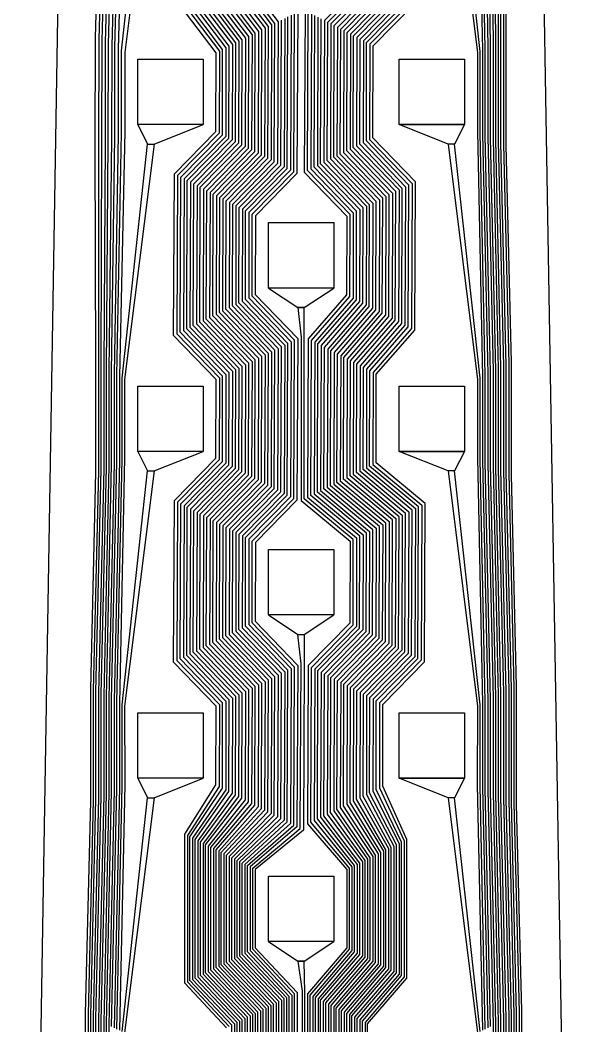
# Model space of a CAD drawing. Header units: inches. Extents: x 115980 to 170179, y 57000 to 74333.
# Drawn here: x 160086.4 to 160172.4, y 73555.2 to 73709.1 of the extents above; entities that cross this region are included whole.
import ezdxf

# ---------------------------------------------------------------- set-up
doc = ezdxf.new("R2010")
doc.units = ezdxf.units.IN
doc.header["$MEASUREMENT"] = 0
for name, color, linetype in [('metal', 221, 'Continuous'), ('nitride window', 40, 'Continuous'), ('profile', 140, 'Continuous')]:
    doc.layers.add(name, color=color, linetype=linetype)

msp = doc.modelspace()

# ---------------------------------------------------------------- linework, layer by layer
at = {"layer": 'metal'}
for points in [[(160101.41, 73741.62), (160100.44, 73705.18), (160100.41, 73691.12), (160100.01, 73655.32), (160100.01, 73640.92), (160099.21, 73605.72), (160099.21, 73590.52), (160098.41, 73556.12), (160098.41, 73540.12), (160097.61, 73506.52), (160097.61, 73489.72), (160096.81, 73456.92), (160096.81, 73439.32), (160095.21, 73407.72), (160095.21, 73388.52), (160095.21, 73357.72), (160095.21, 73338.52), (160094.41, 73308.12), (160094.41, 73288.12), (160093.61, 73258.52), (160093.61, 73237.72)], [(160094.01, 73237.92), (160094.01, 73258.32), (160094.81, 73288.32), (160094.81, 73307.92), (160095.61, 73338.72), (160095.61, 73357.52), (160095.61, 73388.72), (160095.61, 73407.52), (160097.21, 73439.52), (160097.21, 73456.72), (160098.01, 73489.92), (160098.01, 73506.32), (160098.81, 73540.32), (160098.81, 73555.92), (160099.61, 73590.72), (160099.61, 73605.52), (160100.41, 73641.12), (160100.41, 73655.12), (160100.91, 73691.37), (160100.93, 73704.92), (160101.91, 73741.87)], [(160102.42, 73742.12), (160101.43, 73704.66), (160101.41, 73691.62), (160100.81, 73654.92), (160100.81, 73641.32), (160100.01, 73605.32), (160100.01, 73590.92), (160099.21, 73555.72), (160099.21, 73540.52), (160098.41, 73506.12), (160098.41, 73490.12), (160097.61, 73456.52), (160097.61, 73439.72), (160096.01, 73407.32), (160096.01, 73388.92), (160096.01, 73357.32), (160096.01, 73338.92), (160095.21, 73307.72), (160095.21, 73288.52), (160094.41, 73258.12), (160094.41, 73238.12)], [(160156.39, 73742.12), (160157.21, 73704.52), (160157.21, 73691.72), (160158.01, 73654.92), (160158.01, 73641.32), (160158.81, 73605.32), (160158.81, 73590.92), (160159.61, 73555.72), (160159.61, 73540.52), (160160.41, 73506.12), (160160.41, 73490.12), (160161.21, 73456.52), (160161.21, 73439.72), (160162.81, 73407.32), (160162.81, 73388.92), (160162.81, 73357.32), (160162.81, 73338.92), (160163.61, 73307.72), (160163.61, 73288.52), (160164.41, 73258.12), (160164.41, 73238.12)], [(160164.81, 73237.92), (160164.81, 73258.32), (160164.01, 73288.32), (160164.01, 73307.92), (160163.21, 73338.72), (160163.21, 73357.52), (160163.21, 73388.72), (160163.21, 73407.52), (160161.61, 73439.52), (160161.61, 73456.72), (160160.81, 73489.92), (160160.81, 73506.32), (160160.01, 73540.32), (160160.01, 73555.92), (160159.21, 73590.72), (160159.21, 73605.52), (160158.41, 73641.12), (160158.41, 73655.12), (160157.61, 73691.52), (160157.61, 73704.72), (160156.91, 73741.87)], [(160157.41, 73741.62), (160158.01, 73704.92), (160158.01, 73691.32), (160158.81, 73655.32), (160158.81, 73640.92), (160159.61, 73605.72), (160159.61, 73590.52), (160160.41, 73556.12), (160160.41, 73540.12), (160161.21, 73506.52), (160161.21, 73489.72), (160162.01, 73456.92), (160162.01, 73439.32), (160163.61, 73407.72), (160163.61, 73388.52), (160163.61, 73357.72), (160163.61, 73338.52), (160164.41, 73308.12), (160164.41, 73288.12), (160165.21, 73258.52), (160165.21, 73237.72)], [(160091.61, 73236.72), (160091.61, 73259.52), (160092.41, 73287.12), (160092.41, 73309.12), (160093.21, 73337.52), (160093.21, 73358.72), (160093.21, 73387.52), (160093.21, 73408.72), (160094.81, 73438.32), (160094.81, 73457.92), (160095.61, 73488.72), (160095.61, 73507.52), (160096.41, 73539.12), (160096.41, 73557.12), (160097.21, 73589.52), (160097.21, 73606.72), (160098.01, 73639.92), (160098.01, 73656.32), (160097.91, 73689.87), (160097.96, 73706.46), (160098.91, 73740.37)], [(160099.41, 73740.62), (160098.45, 73706.21), (160098.41, 73690.12), (160098.41, 73656.12), (160098.41, 73640.12), (160097.61, 73606.52), (160097.61, 73589.72), (160096.81, 73556.92), (160096.81, 73539.32), (160096.01, 73507.32), (160096.01, 73488.92), (160095.21, 73457.72), (160095.21, 73438.52), (160093.61, 73408.52), (160093.61, 73387.72), (160093.61, 73358.52), (160093.61, 73337.72), (160092.81, 73308.92), (160092.81, 73287.32), (160092.01, 73259.32), (160092.01, 73236.92)], [(160092.41, 73237.12), (160092.41, 73259.12), (160093.21, 73287.52), (160093.21, 73308.72), (160094.01, 73337.92), (160094.01, 73358.32), (160094.01, 73387.92), (160094.01, 73408.32), (160095.61, 73438.72), (160095.61, 73457.52), (160096.41, 73489.12), (160096.41, 73507.12), (160097.21, 73539.52), (160097.21, 73556.72), (160098.01, 73589.92), (160098.01, 73606.32), (160098.81, 73640.32), (160098.81, 73655.92), (160098.91, 73690.37), (160098.95, 73705.95), (160099.91, 73740.87)], [(160100.41, 73741.12), (160099.44, 73705.69), (160099.41, 73690.62), (160099.21, 73655.72), (160099.21, 73640.52), (160098.41, 73606.12), (160098.41, 73590.12), (160097.61, 73556.52), (160097.61, 73539.72), (160096.81, 73506.92), (160096.81, 73489.32), (160096.01, 73457.32), (160096.01, 73438.92), (160094.41, 73408.12), (160094.41, 73388.12), (160094.41, 73358.12), (160094.41, 73338.12), (160093.61, 73308.52), (160093.61, 73287.72), (160092.81, 73258.92), (160092.81, 73237.32)], [(160093.21, 73237.52), (160093.21, 73258.72), (160094.01, 73287.92), (160094.01, 73308.32), (160094.81, 73338.32), (160094.81, 73357.92), (160094.81, 73388.32), (160094.81, 73407.92), (160096.41, 73439.12), (160096.41, 73457.12), (160097.21, 73489.52), (160097.21, 73506.72), (160098.01, 73539.92), (160098.01, 73556.32), (160098.81, 73590.32), (160098.81, 73605.92), (160099.61, 73640.72), (160099.61, 73655.52), (160099.91, 73690.87), (160099.94, 73705.43), (160100.91, 73741.37)], [(160094.81, 73238.32), (160094.81, 73257.92), (160095.61, 73288.72), (160095.61, 73307.52), (160096.41, 73339.12), (160096.41, 73357.12), (160096.41, 73389.12), (160096.41, 73407.12), (160098.01, 73439.92), (160098.01, 73456.32), (160098.81, 73490.32), (160098.81, 73505.92), (160099.61, 73540.72), (160099.61, 73555.52), (160100.41, 73591.12), (160100.41, 73605.12), (160101.21, 73641.52), (160101.21, 73654.72), (160101.91, 73691.87), (160101.93, 73704.4), (160105.91, 73740.12)], [(160106.91, 73740.12), (160102.42, 73704.15), (160102.42, 73692.12), (160101.61, 73654.52), (160101.61, 73641.72), (160100.81, 73604.92), (160100.81, 73591.32), (160100.01, 73555.32), (160100.01, 73540.92), (160099.21, 73505.72), (160099.21, 73490.52), (160098.41, 73456.12), (160098.41, 73440.12), (160096.81, 73406.92), (160096.81, 73389.32), (160096.81, 73356.92), (160096.81, 73339.32), (160096.01, 73307.32), (160096.01, 73288.92), (160095.21, 73257.72), (160095.21, 73238.52)], [(160151.91, 73740.12), (160156.41, 73704.12), (160156.41, 73692.12), (160157.21, 73654.52), (160157.21, 73641.72), (160158.01, 73604.92), (160158.01, 73591.32), (160158.81, 73555.32), (160158.81, 73540.92), (160159.61, 73505.72), (160159.61, 73490.52), (160160.41, 73456.12), (160160.41, 73440.12), (160162.01, 73406.92), (160162.01, 73389.32), (160162.01, 73356.92), (160162.01, 73339.32), (160162.81, 73307.32), (160162.81, 73288.92), (160163.61, 73257.72), (160163.61, 73238.52)], [(160164.01, 73238.32), (160164.01, 73257.92), (160163.21, 73288.72), (160163.21, 73307.52), (160162.41, 73339.12), (160162.41, 73357.12), (160162.41, 73389.12), (160162.41, 73407.12), (160160.81, 73439.92), (160160.81, 73456.32), (160160.01, 73490.32), (160160.01, 73505.92), (160159.21, 73540.72), (160159.21, 73555.52), (160158.41, 73591.12), (160158.41, 73605.12), (160157.61, 73641.52), (160157.61, 73654.72), (160156.81, 73691.92), (160156.81, 73704.32), (160152.91, 73740.12)], [(160165.61, 73237.52), (160165.61, 73258.72), (160164.81, 73287.92), (160164.81, 73308.32), (160164.01, 73338.32), (160164.01, 73357.92), (160164.01, 73388.32), (160164.01, 73407.92), (160162.41, 73439.12), (160162.41, 73457.12), (160161.61, 73489.52), (160161.61, 73506.72), (160160.81, 73539.92), (160160.81, 73556.32), (160160.01, 73590.32), (160160.01, 73605.92), (160159.21, 73640.72), (160159.21, 73655.52), (160158.41, 73691.12), (160158.41, 73705.12), (160157.91, 73741.37)], [(160158.41, 73741.12), (160158.81, 73705.32), (160158.81, 73690.92), (160159.61, 73655.72), (160159.61, 73640.52), (160160.41, 73606.12), (160160.41, 73590.12), (160161.21, 73556.52), (160161.21, 73539.72), (160162.01, 73506.92), (160162.01, 73489.32), (160162.81, 73457.32), (160162.81, 73438.92), (160164.41, 73408.12), (160164.41, 73388.12), (160164.41, 73358.12), (160164.41, 73338.12), (160165.21, 73308.52), (160165.21, 73287.72), (160166.01, 73258.92), (160166.01, 73237.32)], [(160166.41, 73237.12), (160166.41, 73259.12), (160165.61, 73287.52), (160165.61, 73308.72), (160164.81, 73337.92), (160164.81, 73358.32), (160164.81, 73387.92), (160164.81, 73408.32), (160163.21, 73438.72), (160163.21, 73457.52), (160162.41, 73489.12), (160162.41, 73507.12), (160161.61, 73539.52), (160161.61, 73556.72), (160160.81, 73589.92), (160160.81, 73606.32), (160160.01, 73640.32), (160160.01, 73655.92), (160159.21, 73690.72), (160159.21, 73705.52), (160158.91, 73740.87)], [(160159.41, 73740.62), (160159.61, 73705.72), (160159.61, 73690.52), (160160.41, 73656.12), (160160.41, 73640.12), (160161.21, 73606.52), (160161.21, 73589.72), (160162.01, 73556.92), (160162.01, 73539.32), (160162.81, 73507.32), (160162.81, 73488.92), (160163.61, 73457.72), (160163.61, 73438.52), (160165.21, 73408.52), (160165.21, 73387.72), (160165.21, 73358.52), (160165.21, 73337.72), (160166.01, 73308.92), (160166.01, 73287.32), (160166.81, 73259.32), (160166.81, 73236.92)], [(160167.21, 73236.72), (160167.21, 73259.52), (160166.41, 73287.12), (160166.41, 73309.12), (160165.61, 73337.52), (160165.61, 73358.72), (160165.61, 73387.52), (160165.61, 73408.72), (160164.01, 73438.32), (160164.01, 73457.92), (160163.21, 73488.72), (160163.21, 73507.52), (160162.41, 73539.12), (160162.41, 73557.12), (160161.61, 73589.52), (160161.61, 73606.72), (160160.81, 73639.92), (160160.81, 73656.32), (160160.01, 73690.32), (160160.01, 73705.92), (160159.91, 73740.37)], [(160160.41, 73740.12), (160160.41, 73706.12), (160160.41, 73690.12), (160161.21, 73656.52), (160161.21, 73639.72), (160162.01, 73606.92), (160162.01, 73589.32), (160162.81, 73557.32), (160162.81, 73538.92), (160163.61, 73507.72), (160163.61, 73488.52), (160164.41, 73458.12), (160164.41, 73438.12), (160166.01, 73408.92), (160166.01, 73387.32), (160166.01, 73358.92), (160166.01, 73337.32), (160166.81, 73309.32), (160166.81, 73286.92), (160167.61, 73259.72), (160167.61, 73236.52)], [(160168.01, 73236.32), (160168.01, 73259.92), (160167.21, 73286.72), (160167.21, 73309.52), (160166.41, 73337.12), (160166.41, 73359.12), (160166.41, 73387.12), (160166.41, 73409.12), (160164.81, 73437.92), (160164.81, 73458.32), (160164.01, 73488.32), (160164.01, 73507.92), (160163.21, 73538.72), (160163.21, 73557.52), (160162.41, 73589.12), (160162.41, 73607.12), (160161.61, 73639.52), (160161.61, 73656.72), (160160.81, 73689.92), (160160.81, 73706.32), (160160.91, 73739.87)], [(160124.41, 73538.12), (160124.41, 73558.12), (160118.01, 73564.92), (160118.01, 73581.32), (160124.33, 73587.97), (160124.41, 73608.12), (160117.91, 73614.87), (160117.96, 73631.46), (160124.33, 73637.97), (160124.41, 73658.12), (160117.91, 73664.87), (160117.96, 73681.46), (160124.33, 73687.97), (160124.41, 73708.12), (160118.91, 73715.37)], [(160119.41, 73715.62), (160124.91, 73708.37), (160124.83, 73687.71), (160118.45, 73681.21), (160118.41, 73665.12), (160124.91, 73658.37), (160124.83, 73637.71), (160118.45, 73631.21), (160118.41, 73615.12), (160124.91, 73608.37), (160124.83, 73587.71), (160118.41, 73581.12), (160118.41, 73565.12), (160124.81, 73558.32), (160124.81, 73537.92)], [(160125.21, 73537.72), (160125.21, 73558.52), (160118.81, 73565.32), (160118.81, 73580.92), (160125.32, 73587.45), (160125.41, 73608.62), (160118.91, 73615.37), (160118.95, 73630.95), (160125.32, 73637.45), (160125.41, 73658.62), (160118.91, 73665.37), (160118.95, 73680.95), (160125.32, 73687.45), (160125.41, 73708.62), (160119.91, 73715.87)], [(160120.41, 73716.12), (160125.91, 73708.87), (160125.82, 73687.19), (160119.44, 73680.69), (160119.41, 73665.62), (160125.91, 73658.87), (160125.82, 73637.19), (160119.44, 73630.69), (160119.41, 73615.62), (160125.91, 73608.87), (160125.82, 73587.19), (160119.21, 73580.72), (160119.21, 73565.52), (160125.61, 73558.72), (160125.61, 73537.52)], [(160139.37, 73715.54), (160132.99, 73709.04), (160132.91, 73687.37), (160139.41, 73680.62), (160139.37, 73665.54), (160133.49, 73658.78), (160133.41, 73637.62), (160140.91, 73631.37), (160140.86, 73614.77), (160134.48, 73608.27), (160134.41, 73588.12), (160139.61, 73580.72), (160139.61, 73565.52), (160133.61, 73558.52), (160133.61, 73537.72)], [(160122.01, 73539.32), (160122.01, 73556.92), (160115.61, 73563.72), (160115.61, 73582.52), (160121.35, 73589.51), (160121.41, 73606.62), (160114.91, 73613.37), (160114.98, 73633.01), (160121.35, 73639.51), (160121.41, 73656.62), (160114.91, 73663.37), (160114.98, 73683.01), (160121.35, 73689.51), (160121.41, 73706.62), (160115.91, 73713.87)], [(160116.41, 73714.12), (160121.91, 73706.87), (160121.85, 73689.25), (160115.48, 73682.75), (160115.41, 73663.62), (160121.91, 73656.87), (160121.85, 73639.25), (160115.48, 73632.75), (160115.41, 73613.62), (160121.91, 73606.87), (160121.85, 73589.25), (160116.01, 73582.32), (160116.01, 73563.92), (160122.41, 73557.12), (160122.41, 73539.12)], [(160122.81, 73538.92), (160122.81, 73557.32), (160116.41, 73564.12), (160116.41, 73582.12), (160122.34, 73589), (160122.41, 73607.12), (160115.91, 73613.87), (160115.97, 73632.49), (160122.34, 73639), (160122.41, 73657.12), (160115.91, 73663.87), (160115.97, 73682.49), (160122.34, 73689), (160122.41, 73707.12), (160116.91, 73714.37)], [(160117.41, 73714.62), (160122.91, 73707.37), (160122.84, 73688.74), (160116.47, 73682.24), (160116.41, 73664.12), (160122.91, 73657.37), (160122.84, 73638.74), (160116.47, 73632.24), (160116.41, 73614.12), (160122.91, 73607.37), (160122.84, 73588.74), (160116.81, 73581.92), (160116.81, 73564.32), (160123.21, 73557.52), (160123.21, 73538.72)], [(160123.61, 73538.52), (160123.61, 73557.72), (160117.21, 73564.52), (160117.21, 73581.72), (160123.34, 73588.48), (160123.41, 73607.62), (160116.91, 73614.37), (160116.96, 73631.98), (160123.34, 73638.48), (160123.41, 73657.62), (160116.91, 73664.37), (160116.96, 73681.98), (160123.34, 73688.48), (160123.41, 73707.62), (160117.91, 73714.87)], [(160118.41, 73715.12), (160123.91, 73707.87), (160123.83, 73688.22), (160117.46, 73681.72), (160117.41, 73664.62), (160123.91, 73657.87), (160123.83, 73638.22), (160117.46, 73631.72), (160117.41, 73614.62), (160123.91, 73607.87), (160123.83, 73588.22), (160117.61, 73581.52), (160117.61, 73564.72), (160124.01, 73557.92), (160124.01, 73538.32)], [(160134.01, 73537.92), (160134.01, 73558.32), (160140.01, 73565.32), (160140.01, 73580.92), (160134.91, 73588.37), (160134.98, 73608.01), (160141.35, 73614.51), (160141.41, 73631.62), (160133.91, 73637.87), (160133.99, 73658.53), (160139.86, 73665.28), (160139.91, 73680.87), (160133.41, 73687.62), (160133.49, 73708.78), (160139.86, 73715.28)], [(160140.36, 73715.03), (160133.99, 73708.53), (160133.91, 73687.87), (160140.41, 73681.12), (160140.36, 73665.03), (160134.48, 73658.27), (160134.41, 73638.12), (160141.91, 73631.87), (160141.85, 73614.25), (160135.48, 73607.75), (160135.41, 73588.62), (160140.41, 73581.12), (160140.41, 73565.12), (160134.41, 73558.12), (160134.41, 73538.12)], [(160134.81, 73538.32), (160134.81, 73557.92), (160140.81, 73564.92), (160140.81, 73581.32), (160135.91, 73588.87), (160135.97, 73607.49), (160142.34, 73614), (160142.41, 73632.12), (160134.91, 73638.37), (160134.98, 73658.01), (160140.86, 73664.77), (160140.91, 73681.37), (160134.41, 73688.12), (160134.48, 73708.27), (160140.86, 73714.77)], [(160141.35, 73714.51), (160134.98, 73708.01), (160134.91, 73688.37), (160141.41, 73681.62), (160141.35, 73664.51), (160135.48, 73657.75), (160135.41, 73638.62), (160142.91, 73632.37), (160142.84, 73613.74), (160136.47, 73607.24), (160136.41, 73589.12), (160141.21, 73581.52), (160141.21, 73564.72), (160135.21, 73557.72), (160135.21, 73538.52)], [(160135.61, 73538.72), (160135.61, 73557.52), (160141.61, 73564.52), (160141.61, 73581.72), (160136.91, 73589.37), (160136.96, 73606.98), (160143.34, 73613.48), (160143.41, 73632.62), (160135.91, 73638.87), (160135.97, 73657.49), (160141.85, 73664.25), (160141.91, 73681.87), (160135.41, 73688.62), (160135.48, 73707.75), (160141.85, 73714.25)], [(160142.34, 73714), (160135.97, 73707.49), (160135.91, 73688.87), (160142.41, 73682.12), (160142.34, 73664), (160136.47, 73657.24), (160136.41, 73639.12), (160143.91, 73632.87), (160143.83, 73613.22), (160137.46, 73606.72), (160137.41, 73589.62), (160142.01, 73581.92), (160142.01, 73564.32), (160136.01, 73557.32), (160136.01, 73538.92)], [(160119.61, 73540.52), (160119.61, 73555.72), (160113.21, 73562.52), (160113.21, 73583.72), (160118.38, 73591.06), (160118.41, 73605.12), (160111.91, 73611.87), (160112, 73634.56), (160118.38, 73641.06), (160118.41, 73655.12), (160111.91, 73661.87), (160112, 73684.56), (160118.38, 73691.06), (160118.41, 73705.12), (160112.91, 73712.37)], [(160113.41, 73712.62), (160118.91, 73705.37), (160118.87, 73690.8), (160112.5, 73684.3), (160112.41, 73662.12), (160118.91, 73655.37), (160118.87, 73640.8), (160112.5, 73634.3), (160112.41, 73612.12), (160118.91, 73605.37), (160118.87, 73590.8), (160113.61, 73583.52), (160113.61, 73562.72), (160120.01, 73555.92), (160120.01, 73540.32)], [(160120.41, 73540.12), (160120.41, 73556.12), (160114.01, 73562.92), (160114.01, 73583.32), (160119.37, 73590.54), (160119.41, 73605.62), (160112.91, 73612.37), (160112.99, 73634.04), (160119.37, 73640.54), (160119.41, 73655.62), (160112.91, 73662.37), (160112.99, 73684.04), (160119.37, 73690.54), (160119.41, 73705.62), (160113.91, 73712.87)], [(160114.41, 73713.12), (160119.91, 73705.87), (160119.86, 73690.28), (160113.49, 73683.78), (160113.41, 73662.62), (160119.91, 73655.87), (160119.86, 73640.28), (160113.49, 73633.78), (160113.41, 73612.62), (160119.91, 73605.87), (160119.86, 73590.28), (160114.41, 73583.12), (160114.41, 73563.12), (160120.81, 73556.32), (160120.81, 73539.92)], [(160121.21, 73539.72), (160121.21, 73556.52), (160114.81, 73563.32), (160114.81, 73582.92), (160120.36, 73590.03), (160120.41, 73606.12), (160113.91, 73612.87), (160113.99, 73633.53), (160120.36, 73640.03), (160120.41, 73656.12), (160113.91, 73662.87), (160113.99, 73683.53), (160120.36, 73690.03), (160120.41, 73706.12), (160114.91, 73713.37)], [(160115.41, 73713.62), (160120.91, 73706.37), (160120.86, 73689.77), (160114.48, 73683.27), (160114.41, 73663.12), (160120.91, 73656.37), (160120.86, 73639.77), (160114.48, 73633.27), (160114.41, 73613.12), (160120.91, 73606.37), (160120.86, 73589.77), (160115.21, 73582.72), (160115.21, 73563.52), (160121.61, 73556.72), (160121.61, 73539.52)], [(160136.41, 73539.12), (160136.41, 73557.12), (160142.41, 73564.12), (160142.41, 73582.12), (160137.91, 73589.87), (160137.96, 73606.46), (160144.33, 73612.97), (160144.41, 73633.12), (160136.91, 73639.37), (160136.96, 73656.98), (160142.84, 73663.74), (160142.91, 73682.37), (160136.41, 73689.12), (160136.47, 73707.24), (160142.84, 73713.74)], [(160143.34, 73713.48), (160136.96, 73706.98), (160136.91, 73689.37), (160143.41, 73682.62), (160143.34, 73663.48), (160137.46, 73656.72), (160137.41, 73639.62), (160144.91, 73633.37), (160144.83, 73612.71), (160138.45, 73606.21), (160138.41, 73590.12), (160142.81, 73582.32), (160142.81, 73563.92), (160136.81, 73556.92), (160136.81, 73539.32)], [(160137.21, 73539.52), (160137.21, 73556.72), (160143.21, 73563.72), (160143.21, 73582.52), (160138.91, 73590.37), (160138.95, 73605.95), (160145.32, 73612.45), (160145.41, 73633.62), (160137.91, 73639.87), (160137.96, 73656.46), (160143.83, 73663.22), (160143.91, 73682.87), (160137.41, 73689.62), (160137.46, 73706.72), (160143.83, 73713.22)], [(160144.33, 73712.97), (160137.96, 73706.46), (160137.91, 73689.87), (160144.41, 73683.12), (160144.33, 73662.97), (160138.45, 73656.21), (160138.41, 73640.12), (160145.91, 73633.87), (160145.82, 73612.19), (160139.44, 73605.69), (160139.41, 73590.62), (160143.61, 73582.72), (160143.61, 73563.52), (160137.61, 73556.52), (160137.61, 73539.72)], [(160138.01, 73539.92), (160138.01, 73556.32), (160144.01, 73563.32), (160144.01, 73582.92), (160139.91, 73590.87), (160139.94, 73605.43), (160146.31, 73611.93), (160146.41, 73634.12), (160138.91, 73640.37), (160138.95, 73655.95), (160144.83, 73662.71), (160144.91, 73683.37), (160138.41, 73690.12), (160138.45, 73706.21), (160144.83, 73712.71)], [(160145.32, 73712.45), (160138.95, 73705.95), (160138.91, 73690.37), (160145.41, 73683.62), (160145.32, 73662.45), (160139.44, 73655.69), (160139.41, 73640.62), (160146.91, 73634.37), (160146.81, 73611.68), (160140.44, 73605.18), (160140.41, 73591.12), (160144.41, 73583.12), (160144.41, 73563.12), (160138.41, 73556.12), (160138.41, 73540.12)], [(160118.01, 73554.92), (160111.61, 73561.72), (160111.61, 73584.52), (160116.39, 73592.09), (160116.41, 73604.12), (160109.91, 73610.87), (160110.02, 73635.59), (160116.39, 73642.09), (160116.41, 73654.12), (160109.91, 73660.87), (160110.02, 73685.59), (160116.39, 73692.09), (160116.41, 73704.12), (160110.91, 73711.37)], [(160111.41, 73711.62), (160116.91, 73704.37), (160116.89, 73691.83), (160110.51, 73685.33), (160110.41, 73661.12), (160116.91, 73654.37), (160116.89, 73641.83), (160110.51, 73635.33), (160110.41, 73611.12), (160116.91, 73604.37), (160116.89, 73591.83), (160112.01, 73584.32), (160112.01, 73561.92), (160118.41, 73555.12)], [(160118.81, 73540.92), (160118.81, 73555.32), (160112.41, 73562.12), (160112.41, 73584.12), (160117.38, 73591.57), (160117.41, 73604.62), (160110.91, 73611.37), (160111.01, 73635.07), (160117.38, 73641.57), (160117.41, 73654.62), (160110.91, 73661.37), (160111.01, 73685.07), (160117.38, 73691.57), (160117.41, 73704.62), (160111.91, 73711.87)], [(160112.41, 73712.12), (160117.91, 73704.87), (160117.88, 73691.31), (160111.51, 73684.81), (160111.41, 73661.62), (160117.91, 73654.87), (160117.88, 73641.31), (160111.51, 73634.81), (160111.41, 73611.62), (160117.91, 73604.87), (160117.88, 73591.31), (160112.81, 73583.92), (160112.81, 73562.32), (160119.21, 73555.52), (160119.21, 73540.72)], [(160138.81, 73540.32), (160138.81, 73555.92), (160144.81, 73562.92), (160144.81, 73583.32), (160140.91, 73591.37), (160140.93, 73604.92), (160147.31, 73611.42), (160147.41, 73634.62), (160139.91, 73640.87), (160139.94, 73655.43), (160145.82, 73662.19), (160145.91, 73683.87), (160139.41, 73690.62), (160139.44, 73705.69), (160145.82, 73712.19)], [(160146.31, 73711.93), (160139.94, 73705.43), (160139.91, 73690.87), (160146.41, 73684.12), (160146.31, 73661.93), (160140.44, 73655.18), (160140.41, 73641.12), (160147.91, 73634.87), (160147.8, 73611.16), (160141.43, 73604.66), (160141.41, 73591.62), (160145.21, 73583.52), (160145.21, 73562.72), (160139.21, 73555.72), (160139.21, 73540.52)], [(160139.61, 73540.72), (160139.61, 73555.52), (160145.61, 73562.52), (160145.61, 73583.72), (160141.91, 73591.87), (160141.93, 73604.4), (160148.3, 73610.9), (160148.41, 73635.12), (160140.91, 73641.37), (160140.93, 73654.92), (160146.81, 73661.68), (160146.91, 73684.37), (160140.41, 73691.12), (160140.44, 73705.18), (160146.81, 73711.68)], [(160126.91, 73709.37), (160126.81, 73686.68), (160120.44, 73680.18), (160120.41, 73666.12), (160126.91, 73659.37), (160126.81, 73636.68), (160120.44, 73630.18), (160120.41, 73616.12), (160126.91, 73609.37), (160126.81, 73586.68), (160120.01, 73580.32), (160120.01, 73565.92), (160126.41, 73559.12), (160126.41, 73537.12)], [(160126.81, 73536.92), (160126.81, 73559.32), (160120.41, 73566.12), (160120.41, 73580.12), (160127.31, 73586.42), (160127.41, 73609.62), (160120.91, 73616.37), (160120.93, 73629.92), (160127.31, 73636.42), (160127.41, 73659.62), (160120.91, 73666.37), (160120.93, 73679.92), (160127.31, 73686.42), (160127.41, 73709.62)], [(160127.91, 73709.87), (160127.8, 73686.16), (160121.43, 73679.66), (160121.41, 73666.62), (160127.91, 73659.87), (160127.8, 73636.16), (160121.43, 73629.66), (160121.41, 73616.62), (160127.91, 73609.87), (160127.8, 73586.16), (160120.81, 73579.92), (160120.81, 73566.32), (160127.21, 73559.52), (160127.21, 73536.72)], [(160127.61, 73536.52), (160127.61, 73559.72), (160121.21, 73566.52), (160121.21, 73579.72), (160128.3, 73585.9), (160128.41, 73610.12), (160121.91, 73616.87), (160121.93, 73629.4), (160128.3, 73635.9), (160128.41, 73660.12), (160121.91, 73666.87), (160121.93, 73679.4), (160128.3, 73685.9), (160128.41, 73710.12)], [(160128.91, 73710.37), (160128.79, 73685.65), (160122.42, 73679.15), (160122.41, 73667.12), (160128.91, 73660.37), (160128.79, 73635.65), (160122.42, 73629.15), (160122.41, 73617.12), (160128.91, 73610.37), (160128.79, 73585.65), (160121.61, 73579.52), (160121.61, 73566.72), (160128.01, 73559.92), (160128.01, 73536.32)], [(160130.02, 73710.59), (160129.91, 73685.87), (160136.41, 73679.12), (160136.39, 73667.09), (160130.51, 73660.33), (160130.41, 73636.12), (160137.91, 73629.87), (160137.88, 73616.31), (160131.51, 73609.81), (160131.41, 73586.62), (160137.21, 73579.52), (160137.21, 73566.72), (160131.21, 73559.72), (160131.21, 73536.52)], [(160131.61, 73536.72), (160131.61, 73559.52), (160137.61, 73566.52), (160137.61, 73579.72), (160131.91, 73586.87), (160132, 73609.56), (160138.38, 73616.06), (160138.41, 73630.12), (160130.91, 73636.37), (160131.01, 73660.07), (160136.89, 73666.83), (160136.91, 73679.37), (160130.41, 73686.12), (160130.51, 73710.33)], [(160131.01, 73710.07), (160130.91, 73686.37), (160137.41, 73679.62), (160137.38, 73666.57), (160131.51, 73659.81), (160131.41, 73636.62), (160138.91, 73630.37), (160138.87, 73615.8), (160132.5, 73609.3), (160132.41, 73587.12), (160138.01, 73579.92), (160138.01, 73566.32), (160132.01, 73559.32), (160132.01, 73536.92)], [(160132.41, 73537.12), (160132.41, 73559.12), (160138.41, 73566.12), (160138.41, 73580.12), (160132.91, 73587.37), (160132.99, 73609.04), (160139.37, 73615.54), (160139.41, 73630.62), (160131.91, 73636.87), (160132, 73659.56), (160137.88, 73666.31), (160137.91, 73679.87), (160131.41, 73686.62), (160131.51, 73709.81)], [(160132, 73709.56), (160131.91, 73686.87), (160138.41, 73680.12), (160138.38, 73666.06), (160132.5, 73659.3), (160132.41, 73637.12), (160139.91, 73630.87), (160139.86, 73615.28), (160133.49, 73608.78), (160133.41, 73587.62), (160138.81, 73580.32), (160138.81, 73565.92), (160132.81, 73558.92), (160132.81, 73537.32)], [(160133.21, 73537.52), (160133.21, 73558.72), (160139.21, 73565.72), (160139.21, 73580.52), (160133.91, 73587.87), (160133.99, 73608.53), (160140.36, 73615.03), (160140.41, 73631.12), (160132.91, 73637.37), (160132.99, 73659.04), (160138.87, 73665.8), (160138.91, 73680.37), (160132.41, 73687.12), (160132.5, 73709.3)], [(160126.01, 73537.32), (160126.01, 73558.92), (160119.61, 73565.72), (160119.61, 73580.52), (160126.31, 73586.93), (160126.41, 73609.12), (160119.91, 73615.87), (160119.94, 73630.43), (160126.31, 73636.93), (160126.41, 73659.12), (160119.91, 73665.87), (160119.94, 73680.43), (160126.31, 73686.93), (160126.41, 73709.12)], [(160100.41, 73555.12), (160101.21, 73591.52), (160101.21, 73604.72), (160102.01, 73641.92), (160102.01, 73654.32), (160105.91, 73690.12), (160105.91, 73690.12), (160106.91, 73690.12), (160102.41, 73654.12), (160102.41, 73642.12), (160101.61, 73604.52), (160101.61, 73591.72), (160100.81, 73554.92)], [(160158.41, 73555.12), (160157.61, 73591.52), (160157.61, 73604.72), (160156.81, 73641.92), (160156.81, 73654.32), (160152.91, 73690.12), (160152.91, 73690.12), (160151.91, 73690.12), (160156.41, 73654.12), (160156.41, 73642.12), (160157.21, 73604.52), (160157.21, 73591.72), (160158.01, 73554.92)], [(160130.81, 73536.32), (160130.81, 73559.92), (160136.81, 73566.92), (160136.81, 73579.32), (160130.91, 73586.37), (160131.01, 73610.07), (160137.38, 73616.57), (160137.41, 73629.62), (160129.91, 73635.87), (160129.91, 73660.87), (160129.91, 73665.12), (160129.91, 73665.12), (160128.91, 73665.12), (160129.41, 73660.62), (160129.41, 73635.62), (160136.91, 73629.37), (160136.89, 73616.83), (160130.51, 73610.33), (160130.41, 73586.12), (160136.41, 73579.12), (160136.41, 73567.12), (160130.41, 73560.12), (160130.41, 73536.12)], [(160101.21, 73554.72), (160102.01, 73591.92), (160102.01, 73604.32), (160105.91, 73640.12), (160105.91, 73640.12), (160106.91, 73640.12), (160102.41, 73604.12), (160102.42, 73592.12), (160101.61, 73554.52)], [(160157.61, 73554.72), (160156.81, 73591.92), (160156.81, 73604.32), (160152.91, 73640.12), (160152.91, 73640.12), (160151.91, 73640.12), (160156.41, 73604.12), (160156.39, 73592.12), (160157.21, 73554.52)], [(160128.41, 73536.12), (160128.41, 73560.12), (160122.01, 73566.92), (160122.01, 73579.32), (160129.29, 73585.39), (160129.41, 73610.62), (160128.91, 73615.12), (160128.91, 73615.12), (160129.91, 73615.12), (160129.91, 73610.87), (160129.79, 73585.13), (160122.41, 73579.12), (160122.41, 73567.12), (160128.81, 73560.32), (160128.81, 73535.92)], [(160102.01, 73554.32), (160105.91, 73590.12), (160105.91, 73590.12), (160106.91, 73590.12), (160102.41, 73554.12)], [(160156.81, 73554.32), (160152.91, 73590.12), (160152.91, 73590.12), (160151.91, 73590.12), (160156.41, 73554.12)], [(160130.01, 73535.92), (160130.01, 73560.32), (160129.91, 73565.12), (160129.91, 73565.12), (160128.91, 73565.12), (160129.61, 73560.52), (160129.61, 73535.72)]]:
    msp.add_lwpolyline(points, dxfattribs=at)
for points in [[(160104.41, 73703.12), (160114.41, 73703.12), (160114.41, 73693.12), (160104.41, 73693.12)], [(160144.41, 73703.12), (160154.41, 73703.12), (160154.41, 73693.12), (160144.41, 73693.12)], [(160114.41, 73693.12), (160104.41, 73693.12), (160105.91, 73690.12), (160106.91, 73690.12), (160114.41, 73693.12)], [(160144.41, 73693.12), (160154.41, 73693.12), (160152.91, 73690.12), (160151.91, 73690.12), (160144.41, 73693.12)], [(160124.41, 73678.12), (160134.41, 73678.12), (160134.41, 73668.12), (160124.41, 73668.12)], [(160134.41, 73668.12), (160124.41, 73668.12), (160128.91, 73665.12), (160129.91, 73665.12), (160134.41, 73668.12)], [(160104.41, 73653.12), (160114.41, 73653.12), (160114.41, 73643.12), (160104.41, 73643.12)], [(160144.41, 73653.12), (160154.41, 73653.12), (160154.41, 73643.12), (160144.41, 73643.12)], [(160114.41, 73643.12), (160104.41, 73643.12), (160105.91, 73640.12), (160106.91, 73640.12), (160114.41, 73643.12)], [(160144.41, 73643.12), (160154.41, 73643.12), (160152.91, 73640.12), (160151.91, 73640.12), (160144.41, 73643.12)], [(160124.41, 73628.12), (160134.41, 73628.12), (160134.41, 73618.12), (160124.41, 73618.12)], [(160134.41, 73618.12), (160124.41, 73618.12), (160128.91, 73615.12), (160129.91, 73615.12), (160134.41, 73618.12)], [(160104.41, 73603.12), (160114.41, 73603.12), (160114.41, 73593.12), (160104.41, 73593.12)], [(160144.41, 73603.12), (160154.41, 73603.12), (160154.41, 73593.12), (160144.41, 73593.12)], [(160114.41, 73593.12), (160104.41, 73593.12), (160105.91, 73590.12), (160106.91, 73590.12), (160114.41, 73593.12)], [(160144.41, 73593.12), (160154.41, 73593.12), (160152.91, 73590.12), (160151.91, 73590.12), (160144.41, 73593.12)], [(160124.41, 73578.12), (160134.41, 73578.12), (160134.41, 73568.12), (160124.41, 73568.12)], [(160134.41, 73568.12), (160124.41, 73568.12), (160128.91, 73565.12), (160129.91, 73565.12), (160134.41, 73568.12)]]:
    msp.add_lwpolyline(points, close=True, dxfattribs=at)
at = {"layer": 'nitride window'}
for points in [[(160104.41, 73703.12), (160114.41, 73703.12), (160114.41, 73693.12), (160104.41, 73693.12)], [(160144.41, 73703.12), (160154.41, 73703.12), (160154.41, 73693.12), (160144.41, 73693.12)], [(160124.41, 73678.12), (160134.41, 73678.12), (160134.41, 73668.12), (160124.41, 73668.12)], [(160104.41, 73653.12), (160114.41, 73653.12), (160114.41, 73643.12), (160104.41, 73643.12)], [(160144.41, 73653.12), (160154.41, 73653.12), (160154.41, 73643.12), (160144.41, 73643.12)], [(160124.41, 73628.12), (160134.41, 73628.12), (160134.41, 73618.12), (160124.41, 73618.12)], [(160104.41, 73603.12), (160114.41, 73603.12), (160114.41, 73593.12), (160104.41, 73593.12)], [(160144.41, 73603.12), (160154.41, 73603.12), (160154.41, 73593.12), (160144.41, 73593.12)], [(160124.41, 73578.12), (160134.41, 73578.12), (160134.41, 73568.12), (160124.41, 73568.12)]]:
    msp.add_lwpolyline(points, close=True, dxfattribs=at)
at = {"layer": 'profile'}
msp.add_lwpolyline([(160129.41, 74333.12), (160141.41, 74299.12), (160149.41, 74273.12), (160154.41, 74253.12), (160158.41, 74203.12), (160172.41, 73363.12), (160172.41, 71833.12), (160086.41, 71833.12), (160086.41, 73363.12), (160100.41, 74203.12), (160104.41, 74253.12), (160109.41, 74273.12), (160117.41, 74299.12)], close=True, dxfattribs=at)

doc.saveas('drawing.dxf')
